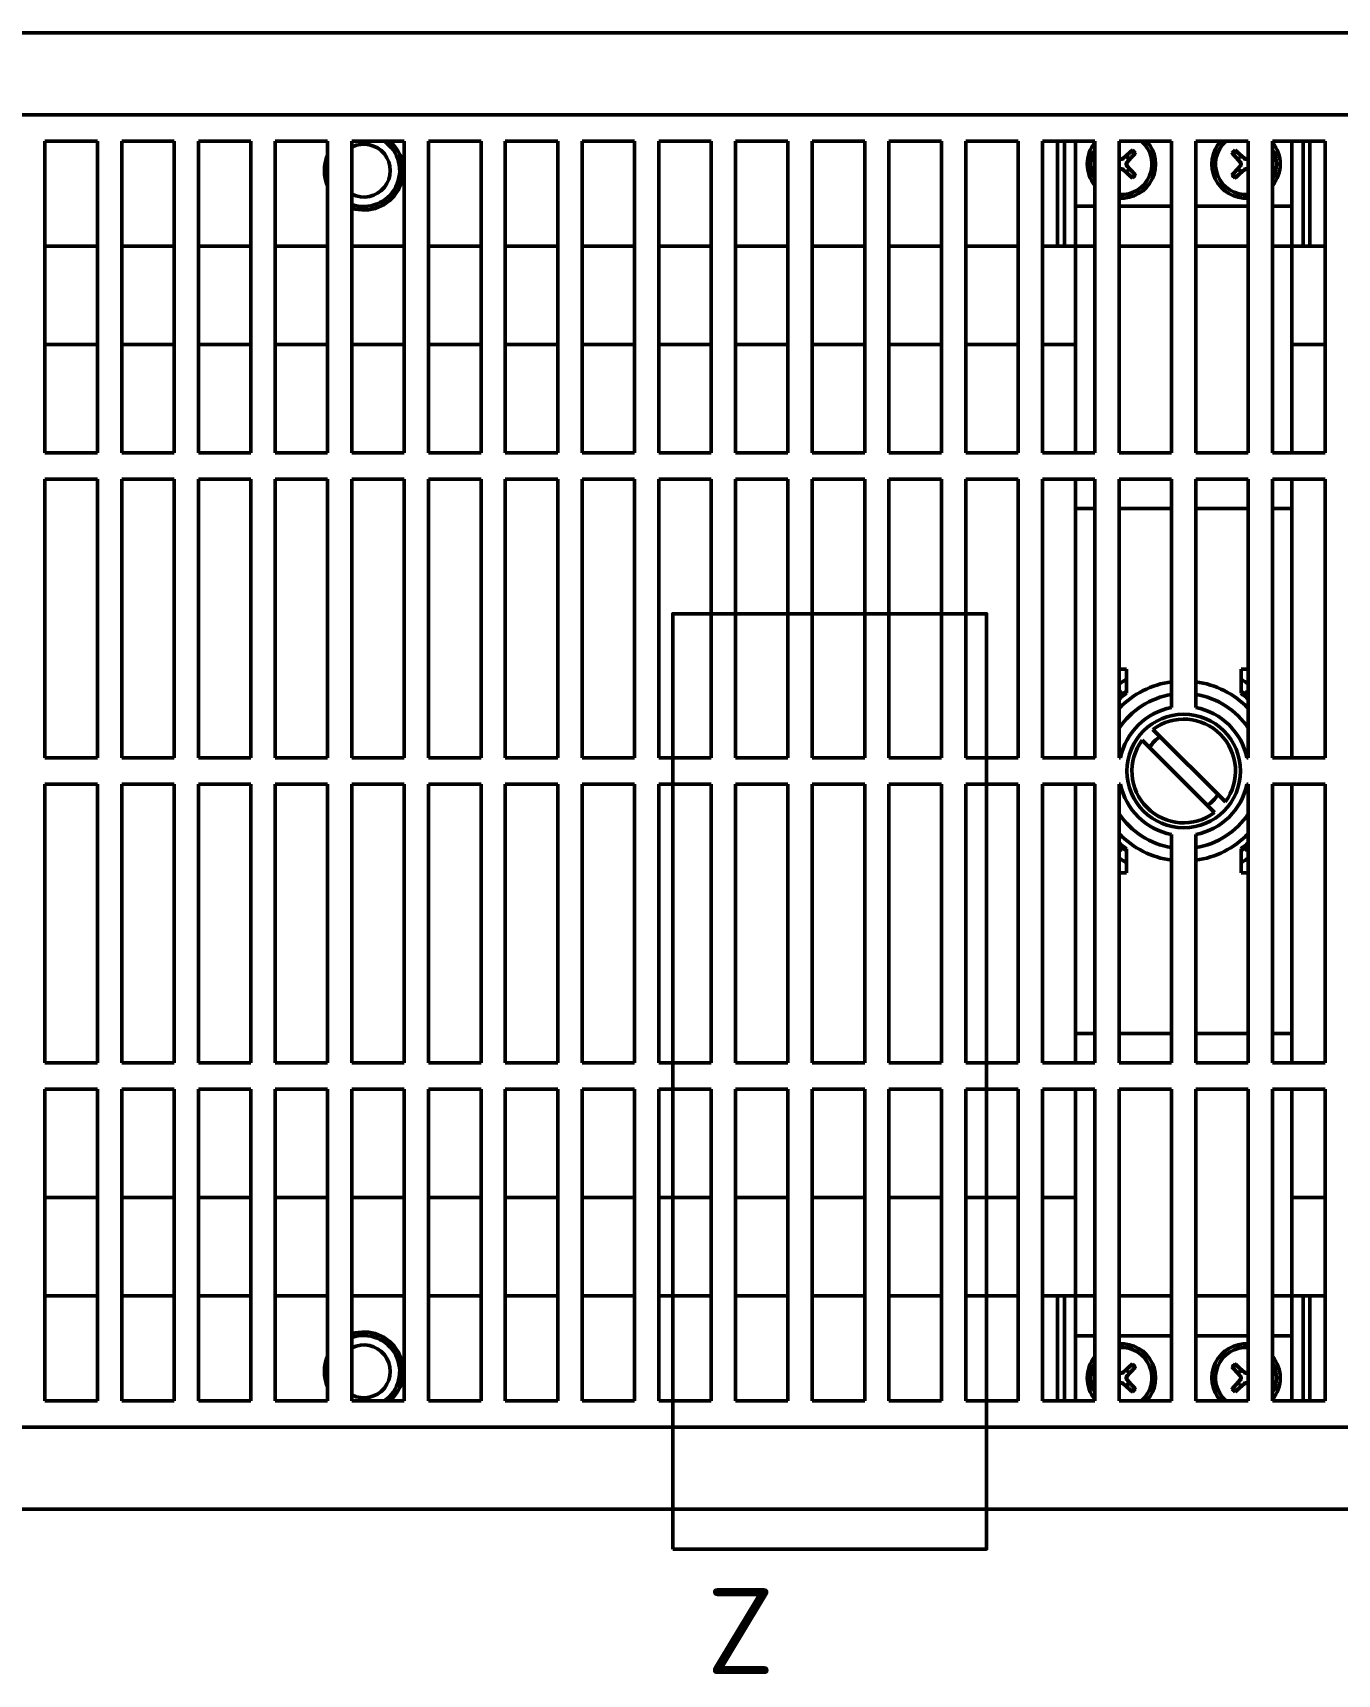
# Model space of a CAD drawing. Header units: millimetres. Extents: x 0 to 1485, y 0 to 1050.
# Drawn here: x 487.2 to 686, y 258.8 to 509 of the extents above; entities that cross this region are included whole.
import ezdxf

# ---------------------------------------------------------------- set-up
doc = ezdxf.new("R2010")
doc.units = ezdxf.units.MM
doc.header["$LTSCALE"] = 2.5
for name, color, linetype, lineweight in [('Detailumgrenzung (ISO)', 7, 'Continuous', 50), ('Sichtbar (ISO)', 7, 'Continuous', 50), ('Sichtbar schmal (ISO)', 7, 'Continuous', 50)]:
    doc.layers.add(name, color=color, linetype=linetype, lineweight=lineweight)
doc.styles.add('Bezeichnungstext (DIN)', font='isocpeur.ttf')

# ---------------------------------------------------------------- blocks, each defined once
blk = doc.blocks.new('2DDetail0')
at = {"layer": 'Detailumgrenzung (ISO)', "flags": 128}
blk.add_lwpolyline([(233.89, 111.16), (253.03, 111.16), (253.03, 168.18), (233.89, 168.18), (233.89, 111.16)], dxfattribs=at)
at = {"layer": 'Detailumgrenzung (ISO)', "insert": (235.96, 103.54), "char_height": 5.25, "attachment_point": 7, "style": 'Bezeichnungstext (DIN)'}
blk.add_mtext('Z', dxfattribs=at)

msp = doc.modelspace()

# ---------------------------------------------------------------- linework, layer by layer
at = {"layer": 'Sichtbar (ISO)'}
for p, q in [((412.632, 508.99), (1412.632, 508.99)), ((412.632, 496.49), (1412.632, 496.49)), ((910.132, 496.49), (415.132, 496.49)), ((489.016, 492.49), (497.016, 492.49)), ((489.016, 444.99), (489.016, 492.49)), ((497.016, 492.49), (497.016, 444.99)), ((500.714, 492.49), (508.714, 492.49)), ((500.714, 444.99), (500.714, 492.49)), ((508.714, 492.49), (508.714, 444.99)), ((512.411, 492.49), (520.411, 492.49)), ((512.411, 444.99), (512.411, 492.49)), ((520.411, 492.49), (520.411, 444.99)), ((524.109, 492.49), (532.109, 492.49)), ((524.109, 444.99), (524.109, 492.49)), ((532.109, 492.49), (532.109, 444.99)), ((535.807, 492.49), (543.807, 492.49)), ((535.807, 444.99), (535.807, 492.49)), ((543.807, 492.49), (543.807, 444.99)), ((547.504, 492.49), (555.504, 492.49)), ((547.504, 444.99), (547.504, 492.49)), ((555.504, 492.49), (555.504, 444.99)), ((559.202, 492.49), (567.202, 492.49)), ((559.202, 444.99), (559.202, 492.49)), ((567.202, 492.49), (567.202, 444.99)), ((570.9, 492.49), (578.9, 492.49)), ((570.9, 444.99), (570.9, 492.49)), ((578.9, 492.49), (578.9, 444.99)), ((582.597, 492.49), (590.597, 492.49)), ((582.597, 444.99), (582.597, 492.49)), ((590.597, 492.49), (590.597, 444.99)), ((594.295, 492.49), (602.295, 492.49)), ((594.295, 444.99), (594.295, 492.49)), ((602.295, 492.49), (602.295, 444.99)), ((605.993, 492.49), (613.993, 492.49)), ((605.993, 444.99), (605.993, 492.49)), ((613.993, 492.49), (613.993, 444.99)), ((617.69, 492.49), (625.69, 492.49)), ((617.69, 444.99), (617.69, 492.49)), ((625.69, 492.49), (625.69, 444.99)), ((629.388, 492.49), (637.388, 492.49)), ((629.388, 444.99), (629.388, 492.49)), ((637.388, 492.49), (637.388, 444.99)), ((641.086, 492.49), (649.086, 492.49)), ((641.086, 444.99), (641.086, 492.49)), ((643.382, 476.49), (643.382, 492.49)), ((644.43, 492.49), (644.43, 476.49)), ((646.132, 482.57), (646.132, 492.49)), ((649.086, 492.49), (649.086, 444.99)), ((652.783, 492.49), (660.783, 492.49)), ((652.783, 444.99), (652.783, 492.49)), ((654.785, 491.102), (653.383, 489.865)), ((655.244, 490.643), (654.007, 489.241)), ((660.783, 444.99), (660.783, 492.49)), ((664.481, 492.49), (672.481, 492.49)), ((664.481, 492.49), (664.481, 444.99)), ((670.02, 490.643), (671.257, 489.241)), ((670.48, 491.102), (671.882, 489.865)), ((672.481, 444.99), (672.481, 492.49)), ((676.179, 492.49), (684.179, 492.49)), ((676.179, 492.49), (676.179, 444.99)), ((679.132, 492.49), (679.132, 482.57)), ((680.834, 476.49), (680.834, 492.49)), ((681.882, 492.49), (681.882, 476.49)), ((684.179, 444.99), (684.179, 492.49)), ((652.783, 489.951), (652.882, 489.865)), ((652.783, 488.029), (652.882, 488.115)), ((654.785, 486.878), (653.383, 488.115)), ((655.244, 487.337), (654.007, 488.739)), ((670.02, 487.337), (671.257, 488.739)), ((670.48, 486.878), (671.882, 488.115)), ((672.481, 489.951), (672.383, 489.865)), ((672.481, 488.029), (672.383, 488.115)), ((646.132, 476.49), (646.132, 482.57)), ((646.132, 482.57), (649.086, 482.57)), ((652.783, 482.57), (660.783, 482.57)), ((664.481, 482.57), (672.481, 482.57)), ((676.179, 482.57), (679.132, 482.57)), ((679.132, 482.57), (679.132, 476.49)), ((497.016, 476.49), (489.016, 476.49)), ((508.714, 476.49), (500.714, 476.49)), ((520.411, 476.49), (512.411, 476.49)), ((532.109, 476.49), (524.109, 476.49)), ((543.807, 476.49), (535.807, 476.49)), ((555.504, 476.49), (547.504, 476.49)), ((567.202, 476.49), (559.202, 476.49)), ((578.9, 476.49), (570.9, 476.49)), ((590.597, 476.49), (582.597, 476.49)), ((602.295, 476.49), (594.295, 476.49)), ((613.993, 476.49), (605.993, 476.49)), ((625.69, 476.49), (617.69, 476.49)), ((637.388, 476.49), (629.388, 476.49)), ((643.382, 476.49), (641.086, 476.49)), ((644.43, 476.49), (643.382, 476.49)), ((646.132, 476.49), (644.43, 476.49)), ((646.132, 444.99), (646.132, 476.49)), ((646.132, 476.49), (649.086, 476.49)), ((652.783, 476.49), (660.783, 476.49)), ((664.481, 476.49), (672.481, 476.49)), ((676.179, 476.49), (679.132, 476.49)), ((679.132, 476.49), (679.132, 444.99)), ((680.834, 476.49), (679.132, 476.49)), ((681.882, 476.49), (680.834, 476.49)), ((684.179, 476.49), (681.882, 476.49)), ((497.016, 444.99), (489.016, 444.99)), ((508.714, 444.99), (500.714, 444.99)), ((520.411, 444.99), (512.411, 444.99)), ((532.109, 444.99), (524.109, 444.99)), ((543.807, 444.99), (535.807, 444.99)), ((555.504, 444.99), (547.504, 444.99)), ((567.202, 444.99), (559.202, 444.99)), ((578.9, 444.99), (570.9, 444.99)), ((590.597, 444.99), (582.597, 444.99)), ((602.295, 444.99), (594.295, 444.99)), ((613.993, 444.99), (605.993, 444.99)), ((625.69, 444.99), (617.69, 444.99)), ((637.388, 444.99), (629.388, 444.99)), ((649.086, 444.99), (641.086, 444.99)), ((660.783, 444.99), (652.783, 444.99)), ((672.481, 444.99), (664.481, 444.99)), ((684.179, 444.99), (676.179, 444.99)), ((489.016, 440.99), (497.016, 440.99)), ((489.016, 398.49), (489.016, 440.99)), ((497.016, 440.99), (497.016, 398.49)), ((500.714, 440.99), (508.714, 440.99)), ((500.714, 398.49), (500.714, 440.99)), ((508.714, 440.99), (508.714, 398.49)), ((512.411, 440.99), (520.411, 440.99)), ((512.411, 398.49), (512.411, 440.99)), ((520.411, 440.99), (520.411, 398.49)), ((524.109, 440.99), (532.109, 440.99)), ((524.109, 398.49), (524.109, 440.99)), ((532.109, 440.99), (532.109, 398.49)), ((535.807, 440.99), (543.807, 440.99)), ((535.807, 398.49), (535.807, 440.99)), ((543.807, 440.99), (543.807, 398.49)), ((547.504, 440.99), (555.504, 440.99)), ((547.504, 398.49), (547.504, 440.99)), ((555.504, 440.99), (555.504, 398.49)), ((559.202, 440.99), (567.202, 440.99)), ((559.202, 398.49), (559.202, 440.99)), ((567.202, 440.99), (567.202, 398.49)), ((570.9, 440.99), (578.9, 440.99)), ((570.9, 398.49), (570.9, 440.99)), ((578.9, 440.99), (578.9, 398.49)), ((582.597, 440.99), (590.597, 440.99)), ((582.597, 398.49), (582.597, 440.99)), ((590.597, 440.99), (590.597, 398.49)), ((594.295, 440.99), (602.295, 440.99)), ((594.295, 398.49), (594.295, 440.99)), ((602.295, 440.99), (602.295, 398.49)), ((605.993, 440.99), (613.993, 440.99)), ((605.993, 398.49), (605.993, 440.99)), ((613.993, 440.99), (613.993, 398.49)), ((617.69, 440.99), (625.69, 440.99)), ((617.69, 398.49), (617.69, 440.99)), ((625.69, 440.99), (625.69, 398.49)), ((629.388, 440.99), (637.388, 440.99)), ((629.388, 398.49), (629.388, 440.99)), ((637.388, 440.99), (637.388, 398.49)), ((641.086, 440.99), (649.086, 440.99)), ((641.086, 398.49), (641.086, 440.99)), ((646.132, 436.49), (646.132, 440.99)), ((649.086, 440.99), (649.086, 398.49)), ((652.783, 440.99), (660.783, 440.99)), ((652.783, 398.49), (652.783, 440.99)), ((660.783, 406.164), (660.783, 440.99)), ((664.481, 440.99), (672.481, 440.99)), ((664.481, 440.99), (664.481, 406.164)), ((672.481, 398.49), (672.481, 440.99)), ((676.179, 440.99), (684.179, 440.99)), ((676.179, 440.99), (676.179, 398.49)), ((679.132, 440.99), (679.132, 436.49)), ((684.179, 398.49), (684.179, 440.99)), ((646.132, 436.49), (646.132, 398.49)), ((679.132, 436.49), (679.132, 398.49)), ((652.783, 411.99), (653.882, 411.99)), ((653.882, 411.99), (653.882, 408.333)), ((671.382, 411.99), (672.481, 411.99)), ((671.382, 408.333), (671.382, 411.99)), ((652.943, 408.665), (653.302, 408.057)), ((652.943, 408.665), (653.403, 408.072)), ((653.435, 408.34), (653.604, 408.123)), ((671.66, 408.123), (671.829, 408.34)), ((672.322, 408.665), (671.862, 408.072)), ((672.322, 408.665), (671.962, 408.057)), ((657.923, 402.833), (668.975, 391.781)), ((667.342, 390.147), (656.289, 401.199)), ((489.016, 398.49), (497.016, 398.49)), ((500.714, 398.49), (508.714, 398.49)), ((512.411, 398.49), (520.411, 398.49)), ((524.109, 398.49), (532.109, 398.49)), ((535.807, 398.49), (543.807, 398.49)), ((547.504, 398.49), (555.504, 398.49)), ((559.202, 398.49), (567.202, 398.49)), ((570.9, 398.49), (578.9, 398.49)), ((582.597, 398.49), (590.597, 398.49)), ((594.295, 398.49), (602.295, 398.49)), ((605.993, 398.49), (613.993, 398.49)), ((617.69, 398.49), (625.69, 398.49)), ((629.388, 398.49), (637.388, 398.49)), ((641.086, 398.49), (649.086, 398.49)), ((652.783, 398.49), (652.989, 398.49)), ((672.276, 398.49), (672.481, 398.49)), ((676.179, 398.49), (684.179, 398.49)), ((489.016, 394.49), (497.016, 394.49)), ((489.016, 351.99), (489.016, 394.49)), ((497.016, 394.49), (497.016, 351.99)), ((500.714, 394.49), (508.714, 394.49)), ((500.714, 351.99), (500.714, 394.49)), ((508.714, 394.49), (508.714, 351.99)), ((512.411, 394.49), (520.411, 394.49)), ((512.411, 351.99), (512.411, 394.49)), ((520.411, 394.49), (520.411, 351.99)), ((524.109, 394.49), (532.109, 394.49)), ((524.109, 351.99), (524.109, 394.49)), ((532.109, 394.49), (532.109, 351.99)), ((535.807, 394.49), (543.807, 394.49)), ((535.807, 351.99), (535.807, 394.49)), ((543.807, 394.49), (543.807, 351.99)), ((547.504, 394.49), (555.504, 394.49)), ((547.504, 351.99), (547.504, 394.49)), ((555.504, 394.49), (555.504, 351.99)), ((559.202, 394.49), (567.202, 394.49)), ((559.202, 351.99), (559.202, 394.49)), ((567.202, 394.49), (567.202, 351.99)), ((570.9, 394.49), (578.9, 394.49)), ((570.9, 351.99), (570.9, 394.49)), ((578.9, 394.49), (578.9, 351.99)), ((582.597, 394.49), (590.597, 394.49)), ((582.597, 351.99), (582.597, 394.49)), ((590.597, 394.49), (590.597, 351.99)), ((594.295, 394.49), (602.295, 394.49)), ((594.295, 351.99), (594.295, 394.49)), ((602.295, 394.49), (602.295, 351.99)), ((605.993, 394.49), (613.993, 394.49)), ((605.993, 351.99), (605.993, 394.49)), ((613.993, 394.49), (613.993, 351.99)), ((617.69, 394.49), (625.69, 394.49)), ((617.69, 351.99), (617.69, 394.49)), ((625.69, 394.49), (625.69, 351.99)), ((629.388, 394.49), (637.388, 394.49)), ((629.388, 351.99), (629.388, 394.49)), ((637.388, 394.49), (637.388, 351.99)), ((641.086, 394.49), (649.086, 394.49)), ((641.086, 351.99), (641.086, 394.49)), ((646.132, 394.49), (646.132, 356.49)), ((649.086, 394.49), (649.086, 351.99)), ((652.783, 394.49), (652.989, 394.49)), ((652.783, 351.99), (652.783, 394.49)), ((672.276, 394.49), (672.481, 394.49)), ((672.481, 351.99), (672.481, 394.49)), ((676.179, 394.49), (684.179, 394.49)), ((676.179, 394.49), (676.179, 351.99)), ((679.132, 394.49), (679.132, 356.49)), ((684.179, 351.99), (684.179, 394.49)), ((660.783, 351.99), (660.783, 386.816)), ((664.481, 386.816), (664.481, 351.99)), ((652.943, 384.315), (653.302, 384.923)), ((652.943, 384.315), (653.403, 384.908)), ((653.604, 384.857), (653.435, 384.64)), ((653.882, 380.99), (653.882, 384.647)), ((671.382, 384.647), (671.382, 380.99)), ((671.829, 384.64), (671.66, 384.857)), ((672.322, 384.315), (671.862, 384.908)), ((672.322, 384.315), (671.962, 384.923)), ((652.783, 380.99), (653.882, 380.99)), ((671.382, 380.99), (672.481, 380.99)), ((646.132, 356.49), (646.132, 351.99)), ((679.132, 351.99), (679.132, 356.49)), ((497.016, 351.99), (489.016, 351.99)), ((508.714, 351.99), (500.714, 351.99)), ((520.411, 351.99), (512.411, 351.99)), ((532.109, 351.99), (524.109, 351.99)), ((543.807, 351.99), (535.807, 351.99)), ((555.504, 351.99), (547.504, 351.99)), ((567.202, 351.99), (559.202, 351.99)), ((578.9, 351.99), (570.9, 351.99)), ((590.597, 351.99), (582.597, 351.99)), ((602.295, 351.99), (594.295, 351.99)), ((613.993, 351.99), (605.993, 351.99)), ((625.69, 351.99), (617.69, 351.99)), ((637.388, 351.99), (629.388, 351.99)), ((649.086, 351.99), (641.086, 351.99)), ((660.783, 351.99), (652.783, 351.99)), ((672.481, 351.99), (664.481, 351.99)), ((684.179, 351.99), (676.179, 351.99)), ((489.016, 347.99), (497.016, 347.99)), ((489.016, 300.49), (489.016, 347.99)), ((497.016, 347.99), (497.016, 300.49)), ((500.714, 347.99), (508.714, 347.99)), ((500.714, 300.49), (500.714, 347.99)), ((508.714, 347.99), (508.714, 300.49)), ((512.411, 347.99), (520.411, 347.99)), ((512.411, 300.49), (512.411, 347.99)), ((520.411, 347.99), (520.411, 300.49)), ((524.109, 347.99), (532.109, 347.99)), ((524.109, 300.49), (524.109, 347.99)), ((532.109, 347.99), (532.109, 300.49)), ((535.807, 347.99), (543.807, 347.99)), ((535.807, 300.49), (535.807, 347.99)), ((543.807, 347.99), (543.807, 300.49)), ((547.504, 347.99), (555.504, 347.99)), ((547.504, 300.49), (547.504, 347.99)), ((555.504, 347.99), (555.504, 300.49)), ((559.202, 347.99), (567.202, 347.99)), ((559.202, 300.49), (559.202, 347.99)), ((567.202, 347.99), (567.202, 300.49)), ((570.9, 347.99), (578.9, 347.99)), ((570.9, 300.49), (570.9, 347.99)), ((578.9, 347.99), (578.9, 300.49)), ((582.597, 347.99), (590.597, 347.99)), ((582.597, 300.49), (582.597, 347.99)), ((590.597, 347.99), (590.597, 300.49)), ((594.295, 347.99), (602.295, 347.99)), ((594.295, 300.49), (594.295, 347.99)), ((602.295, 347.99), (602.295, 300.49)), ((605.993, 347.99), (613.993, 347.99)), ((605.993, 300.49), (605.993, 347.99)), ((613.993, 347.99), (613.993, 300.49)), ((617.69, 347.99), (625.69, 347.99)), ((617.69, 300.49), (617.69, 347.99)), ((625.69, 347.99), (625.69, 300.49)), ((629.388, 347.99), (637.388, 347.99)), ((629.388, 300.49), (629.388, 347.99)), ((637.388, 347.99), (637.388, 300.49)), ((641.086, 347.99), (649.086, 347.99)), ((641.086, 300.49), (641.086, 347.99)), ((646.132, 347.99), (646.132, 316.49)), ((649.086, 347.99), (649.086, 300.49)), ((652.783, 347.99), (660.783, 347.99)), ((652.783, 300.49), (652.783, 347.99)), ((660.783, 300.49), (660.783, 347.99)), ((664.481, 347.99), (672.481, 347.99)), ((664.481, 347.99), (664.481, 300.49)), ((672.481, 300.49), (672.481, 347.99)), ((676.179, 347.99), (684.179, 347.99)), ((676.179, 347.99), (676.179, 300.49)), ((679.132, 316.49), (679.132, 347.99)), ((684.179, 300.49), (684.179, 347.99)), ((497.016, 316.49), (489.016, 316.49)), ((508.714, 316.49), (500.714, 316.49)), ((520.411, 316.49), (512.411, 316.49)), ((532.109, 316.49), (524.109, 316.49)), ((543.807, 316.49), (535.807, 316.49)), ((555.504, 316.49), (547.504, 316.49)), ((567.202, 316.49), (559.202, 316.49)), ((578.9, 316.49), (570.9, 316.49)), ((590.597, 316.49), (582.597, 316.49)), ((602.295, 316.49), (594.295, 316.49)), ((613.993, 316.49), (605.993, 316.49)), ((625.69, 316.49), (617.69, 316.49)), ((637.388, 316.49), (629.388, 316.49)), ((643.382, 316.49), (641.086, 316.49)), ((643.382, 316.49), (644.43, 316.49)), ((643.382, 300.49), (643.382, 316.49)), ((644.43, 316.49), (646.132, 316.49)), ((644.43, 300.49), (644.43, 316.49)), ((646.132, 316.49), (649.086, 316.49)), ((646.132, 316.49), (646.132, 310.41)), ((652.783, 316.49), (660.783, 316.49)), ((664.481, 316.49), (672.481, 316.49)), ((676.179, 316.49), (679.132, 316.49)), ((679.132, 310.41), (679.132, 316.49)), ((679.132, 316.49), (680.834, 316.49)), ((680.834, 316.49), (681.882, 316.49)), ((680.834, 316.49), (680.834, 300.49)), ((684.179, 316.49), (681.882, 316.49)), ((681.882, 316.49), (681.882, 300.49)), ((646.132, 310.41), (649.086, 310.41)), ((646.132, 310.41), (646.132, 300.49)), ((652.783, 310.41), (660.783, 310.41)), ((664.481, 310.41), (672.481, 310.41)), ((676.179, 310.41), (679.132, 310.41)), ((679.132, 300.49), (679.132, 310.41)), ((654.785, 306.102), (653.383, 304.865)), ((655.244, 305.643), (654.007, 304.241)), ((670.02, 305.643), (671.257, 304.241)), ((670.48, 306.102), (671.882, 304.865)), ((652.783, 304.951), (652.882, 304.865)), ((652.783, 303.029), (652.882, 303.115)), ((654.785, 301.878), (653.383, 303.115)), ((655.244, 302.337), (654.007, 303.739)), ((670.02, 302.337), (671.257, 303.739)), ((670.48, 301.878), (671.882, 303.115)), ((672.481, 304.951), (672.383, 304.865)), ((672.481, 303.029), (672.383, 303.115)), ((497.016, 300.49), (489.016, 300.49)), ((508.714, 300.49), (500.714, 300.49)), ((520.411, 300.49), (512.411, 300.49)), ((532.109, 300.49), (524.109, 300.49)), ((543.807, 300.49), (535.807, 300.49)), ((555.504, 300.49), (547.504, 300.49)), ((567.202, 300.49), (559.202, 300.49)), ((578.9, 300.49), (570.9, 300.49)), ((590.597, 300.49), (582.597, 300.49)), ((602.295, 300.49), (594.295, 300.49)), ((613.993, 300.49), (605.993, 300.49)), ((625.69, 300.49), (617.69, 300.49)), ((637.388, 300.49), (629.388, 300.49)), ((649.086, 300.49), (641.086, 300.49)), ((660.783, 300.49), (652.783, 300.49)), ((672.481, 300.49), (664.481, 300.49)), ((684.179, 300.49), (676.179, 300.49)), ((1412.632, 296.49), (412.632, 296.49)), ((415.132, 296.49), (910.132, 296.49)), ((1412.632, 283.99), (412.632, 283.99))]:
    msp.add_line(p, q, dxfattribs=at)
msp.add_circle((662.632, 396.49), 8.65, dxfattribs=at)
for centre, radius, start, end in [((537.632, 487.99), 6, 157.00554, 202.99446), ((537.632, 487.99), 6, 252.28614, 48.59038), ((537.632, 487.99), 5.466, 250.48747, 55.4197), ((537.632, 487.99), 4.034, 243.09557, 116.90443), ((653.132, 488.99), 5.2, 141.09381, 218.90619), ((653.132, 488.99), 4.65, 150.48393, 209.51607), ((653.132, 488.99), 5.2, 266.15348, 42.30499), ((653.132, 488.99), 4.65, 265.6977, 48.82378), ((672.132, 488.99), 5.2, 137.69501, 273.84652), ((672.132, 488.99), 4.65, 131.17622, 274.3023), ((672.132, 488.99), 5.2, 321.09381, 38.90619), ((672.132, 488.99), 4.65, 330.48393, 29.51607), ((653.132, 490.149), 0.379, 228.57217, 311.42783), ((653.132, 487.831), 0.379, 48.57217, 131.42783), ((653.132, 488.99), 1.367, 29.49002, 60.50998), ((653.132, 488.99), 1.367, 299.49002, 330.50998), ((654.291, 488.99), 0.379, 138.57217, 221.42783), ((672.132, 488.99), 1.367, 119.49002, 150.50998), ((672.132, 488.99), 1.367, 209.49002, 240.50998), ((670.973, 488.99), 0.379, 318.57217, 41.42783), ((672.132, 490.149), 0.379, 228.57217, 311.42783), ((672.132, 487.831), 0.379, 48.57217, 131.42783), ((662.632, 396.49), 16.5, 122.02593, 126.64814), ((662.632, 396.49), 16.5, 53.35186, 57.97407), ((662.632, 396.49), 13.725, 97.74161, 135.85535), ((662.632, 396.49), 15.56, 128.5146, 129.26852), ((662.632, 396.49), 14.725, 126.45758, 131.97848), ((662.632, 396.49), 11.805, 99.01046, 146.54237), ((662.632, 396.49), 15, 125.68533, 128.54071), ((662.632, 396.49), 13.725, 44.14465, 82.25839), ((662.632, 396.49), 11.805, 33.45763, 80.98954), ((662.632, 396.49), 15, 51.45929, 54.31467), ((662.632, 396.49), 14.725, 48.02152, 53.54242), ((662.632, 396.49), 15.56, 50.73148, 51.4854), ((662.632, 396.49), 9.849, 100.81984, 168.28348), ((662.632, 396.49), 9.849, 11.71652, 79.18016), ((662.632, 396.49), 7.9, 323.40692, 126.59308), ((662.632, 396.49), 7.9, 143.40692, 306.59308), ((662.632, 396.49), 6.35, 124.52015, 145.47985), ((662.632, 396.49), 13.725, 170.74965, 171.62105), ((658.682, 396.49), 6.095, 156.77356, 160.84421), ((666.582, 396.49), 6.095, 19.15579, 23.22644), ((662.632, 396.49), 13.725, 8.37895, 9.25035), ((662.632, 396.49), 13.725, 188.37895, 189.25035), ((658.682, 396.49), 6.095, 199.15579, 203.22644), ((662.632, 396.49), 9.849, 191.71652, 259.18016), ((662.632, 396.49), 9.849, 280.81984, 348.28348), ((662.632, 396.49), 6.35, 304.52015, 325.47985), ((666.582, 396.49), 6.095, 336.77356, 340.84421), ((662.632, 396.49), 13.725, 350.74965, 351.62105), ((662.632, 396.49), 11.805, 213.45763, 260.98954), ((662.632, 396.49), 11.805, 279.01046, 326.54237), ((662.632, 396.49), 13.725, 224.14465, 262.25839), ((662.632, 396.49), 14.725, 228.02152, 233.54242), ((662.632, 396.49), 13.725, 277.74161, 315.85535), ((662.632, 396.49), 14.725, 306.45758, 311.97848), ((662.632, 396.49), 15.56, 230.73148, 231.4854), ((662.632, 396.49), 16.5, 233.35186, 237.97407), ((662.632, 396.49), 15, 231.45929, 234.31467), ((662.632, 396.49), 15, 305.68533, 308.54071), ((662.632, 396.49), 16.5, 302.02593, 306.64814), ((662.632, 396.49), 15.56, 308.5146, 309.26852), ((537.632, 304.99), 6, 311.40962, 107.71386), ((537.632, 304.99), 5.466, 304.5803, 109.51253), ((537.632, 304.99), 4.034, 243.09557, 116.90443), ((653.132, 303.99), 5.2, 317.69501, 93.84652), ((653.132, 303.99), 4.65, 311.17622, 94.3023), ((672.132, 303.99), 5.2, 86.15348, 222.30499), ((672.132, 303.99), 4.65, 85.6977, 228.82378), ((537.632, 304.99), 6, 157.00554, 202.99446), ((653.132, 303.99), 5.2, 141.09381, 218.90619), ((653.132, 303.99), 4.65, 150.48393, 209.51607), ((653.132, 303.99), 1.367, 29.49002, 60.50998), ((672.132, 303.99), 1.367, 119.49002, 150.50998), ((672.132, 303.99), 5.2, 321.09381, 38.90619), ((672.132, 303.99), 4.65, 330.48393, 29.51607), ((653.132, 305.149), 0.379, 228.57217, 311.42783), ((653.132, 302.831), 0.379, 48.57217, 131.42783), ((653.132, 303.99), 1.367, 299.49002, 330.50998), ((654.291, 303.99), 0.379, 138.57217, 221.42783), ((672.132, 303.99), 1.367, 209.49002, 240.50998), ((670.973, 303.99), 0.379, 318.57217, 41.42783), ((672.132, 305.149), 0.379, 228.57217, 311.42783), ((672.132, 302.831), 0.379, 48.57217, 131.42783)]:
    msp.add_arc(centre, radius, start, end, dxfattribs=at)
for points, weights in [([(654.696, 491.022), (654.114, 490.471), (653.805, 490.18)], [1.00231737657, 1.05450059574, 1]), ([(654.322, 489.663), (654.614, 489.972), (655.164, 490.553)], [1, 1.05450059574, 1.00231737657]), ([(670.101, 490.553), (670.651, 489.972), (670.942, 489.663)], [1.00231737657, 1.05450059574, 1]), ([(671.459, 490.18), (671.15, 490.471), (670.569, 491.022)], [1, 1.05450059574, 1.00231737657]), ([(652.85, 489.829), (652.818, 489.858), (652.783, 489.889)], [1.36614864761, 1.32849658173, 1.28882839693]), ([(652.783, 488.091), (652.818, 488.122), (652.85, 488.151)], [1.28882839694, 1.32849658174, 1.36614864763]), ([(653.805, 490.18), (653.568, 489.967), (653.414, 489.829)], [1, 1.20218955457, 1.36614864763]), ([(653.414, 488.151), (653.568, 488.013), (653.805, 487.8)], [1.36614864761, 1.20218955456, 1]), ([(653.805, 487.8), (654.114, 487.509), (654.696, 486.958)], [1, 1.05450059574, 1.00231737657]), ([(653.971, 489.272), (654.109, 489.426), (654.322, 489.663)], [1.36614864761, 1.20218955456, 1]), ([(654.322, 488.317), (654.109, 488.554), (653.971, 488.708)], [1, 1.20218955457, 1.36614864763]), ([(655.164, 487.427), (654.614, 488.008), (654.322, 488.317)], [1.00231737657, 1.05450059574, 1]), ([(670.942, 488.317), (670.651, 488.008), (670.101, 487.427)], [1, 1.05450059574, 1.00231737657]), ([(670.569, 486.958), (671.15, 487.509), (671.459, 487.8)], [1.00231737657, 1.05450059574, 1]), ([(670.942, 489.663), (671.155, 489.426), (671.293, 489.272)], [1, 1.20218955457, 1.36614864763]), ([(671.293, 488.708), (671.155, 488.554), (670.942, 488.317)], [1.36614864761, 1.20218955456, 1]), ([(671.85, 489.829), (671.697, 489.967), (671.459, 490.18)], [1.36614864761, 1.20218955456, 1]), ([(671.459, 487.8), (671.697, 488.013), (671.85, 488.151)], [1, 1.20218955457, 1.36614864763]), ([(672.481, 489.889), (672.446, 489.858), (672.414, 489.829)], [1.28882839693, 1.32849658174, 1.36614864763]), ([(672.414, 488.151), (672.446, 488.122), (672.481, 488.091)], [1.36614864761, 1.32849658173, 1.28882839693]), ([(653.805, 305.18), (653.568, 304.967), (653.414, 304.829)], [1, 1.20218955457, 1.36614864763]), ([(654.696, 306.022), (654.114, 305.471), (653.805, 305.18)], [1.00231737657, 1.05450059574, 1]), ([(654.322, 304.663), (654.614, 304.972), (655.164, 305.553)], [1, 1.05450059574, 1.00231737657]), ([(670.101, 305.553), (670.651, 304.972), (670.942, 304.663)], [1.00231737657, 1.05450059574, 1]), ([(671.459, 305.18), (671.15, 305.471), (670.569, 306.022)], [1, 1.05450059574, 1.00231737657]), ([(671.85, 304.829), (671.697, 304.967), (671.459, 305.18)], [1.36614864761, 1.20218955456, 1]), ([(652.85, 304.829), (652.818, 304.858), (652.783, 304.889)], [1.36614864761, 1.32849658173, 1.28882839693]), ([(652.783, 303.091), (652.818, 303.122), (652.85, 303.151)], [1.28882839693, 1.32849658174, 1.36614864763]), ([(653.414, 303.151), (653.568, 303.013), (653.805, 302.8)], [1.36614864761, 1.20218955456, 1]), ([(653.805, 302.8), (654.114, 302.509), (654.696, 301.958)], [1, 1.05450059574, 1.00231737657]), ([(653.971, 304.272), (654.109, 304.426), (654.322, 304.663)], [1.36614864761, 1.20218955456, 1]), ([(654.322, 303.317), (654.109, 303.554), (653.971, 303.708)], [1, 1.20218955457, 1.36614864763]), ([(655.164, 302.427), (654.614, 303.008), (654.322, 303.317)], [1.00231737657, 1.05450059574, 1]), ([(670.942, 303.317), (670.651, 303.008), (670.101, 302.427)], [1, 1.05450059574, 1.00231737657]), ([(670.569, 301.958), (671.15, 302.509), (671.459, 302.8)], [1.00231737657, 1.05450059574, 1]), ([(670.942, 304.663), (671.155, 304.426), (671.293, 304.272)], [1, 1.20218955457, 1.36614864763]), ([(671.293, 303.708), (671.155, 303.554), (670.942, 303.317)], [1.36614864761, 1.20218955456, 1]), ([(671.459, 302.8), (671.697, 303.013), (671.85, 303.151)], [1, 1.20218955457, 1.36614864763]), ([(672.481, 304.889), (672.446, 304.858), (672.414, 304.829)], [1.28882839693, 1.32849658174, 1.36614864763]), ([(672.414, 303.151), (672.446, 303.122), (672.481, 303.091)], [1.36614864761, 1.32849658173, 1.28882839693])]:
    msp.add_rational_spline(points, weights, degree=2, dxfattribs=at)
for points, knots in [([(654.696, 491.022), (654.7, 491.026), (654.707, 491.032), (654.723, 491.046), (654.735, 491.057), (654.758, 491.078), (654.772, 491.091), (654.785, 491.102)], [0.045219718, 0.045219718, 0.045219718, 0.045219718, 0.049187509, 0.049187509, 0.054137832, 0.054137832, 0.059136693, 0.059136693, 0.059136693, 0.059136693]), ([(655.244, 490.643), (655.233, 490.63), (655.22, 490.615), (655.2, 490.593), (655.189, 490.58), (655.174, 490.565), (655.168, 490.558), (655.164, 490.553)], [0.01973005, 0.01973005, 0.01973005, 0.01973005, 0.02472891, 0.02472891, 0.029679234, 0.029679234, 0.033647025, 0.033647025, 0.033647025, 0.033647025]), ([(670.101, 490.553), (670.096, 490.558), (670.09, 490.565), (670.076, 490.58), (670.065, 490.593), (670.044, 490.615), (670.031, 490.63), (670.02, 490.643)], [0.045219718, 0.045219718, 0.045219718, 0.045219718, 0.049187509, 0.049187509, 0.054137832, 0.054137832, 0.059136693, 0.059136693, 0.059136693, 0.059136693]), ([(670.48, 491.102), (670.492, 491.091), (670.507, 491.078), (670.53, 491.057), (670.542, 491.046), (670.557, 491.032), (670.564, 491.026), (670.569, 491.022)], [0.01973005, 0.01973005, 0.01973005, 0.01973005, 0.02472891, 0.02472891, 0.029679234, 0.029679234, 0.033647025, 0.033647025, 0.033647025, 0.033647025]), ([(653.414, 489.829), (653.397, 489.814), (653.379, 489.8), (653.33, 489.768), (653.293, 489.751), (653.214, 489.727), (653.172, 489.721), (653.093, 489.721), (653.05, 489.727), (652.971, 489.751), (652.934, 489.768), (652.885, 489.8), (652.867, 489.814), (652.85, 489.829)], [0.190999797, 0.190999797, 0.190999797, 0.190999797, 0.198111144, 0.198111144, 0.209978754, 0.209978754, 0.221846364, 0.221846364, 0.233713974, 0.233713974, 0.245581584, 0.245581584, 0.252692932, 0.252692932, 0.252692932, 0.252692932]), ([(652.85, 488.151), (652.867, 488.166), (652.885, 488.18), (652.934, 488.212), (652.971, 488.229), (653.05, 488.253), (653.093, 488.259), (653.172, 488.259), (653.214, 488.253), (653.293, 488.229), (653.33, 488.212), (653.379, 488.18), (653.397, 488.166), (653.414, 488.151)], [0.190999797, 0.190999797, 0.190999797, 0.190999797, 0.198111144, 0.198111144, 0.209978754, 0.209978754, 0.221846364, 0.221846364, 0.233713974, 0.233713974, 0.245581584, 0.245581584, 0.252692932, 0.252692932, 0.252692932, 0.252692932]), ([(653.971, 488.708), (653.956, 488.725), (653.942, 488.743), (653.911, 488.792), (653.893, 488.829), (653.869, 488.908), (653.863, 488.95), (653.863, 489.03), (653.869, 489.072), (653.893, 489.151), (653.911, 489.188), (653.942, 489.237), (653.956, 489.255), (653.971, 489.272)], [0.190999797, 0.190999797, 0.190999797, 0.190999797, 0.198111144, 0.198111144, 0.209978754, 0.209978754, 0.221846364, 0.221846364, 0.233713974, 0.233713974, 0.245581584, 0.245581584, 0.252692932, 0.252692932, 0.252692932, 0.252692932]), ([(671.293, 489.272), (671.308, 489.255), (671.322, 489.237), (671.354, 489.188), (671.372, 489.151), (671.395, 489.072), (671.401, 489.03), (671.401, 488.95), (671.395, 488.908), (671.372, 488.829), (671.354, 488.792), (671.322, 488.743), (671.308, 488.725), (671.293, 488.708)], [0.190999797, 0.190999797, 0.190999797, 0.190999797, 0.198111144, 0.198111144, 0.209978754, 0.209978754, 0.221846364, 0.221846364, 0.233713974, 0.233713974, 0.245581584, 0.245581584, 0.252692932, 0.252692932, 0.252692932, 0.252692932]), ([(672.414, 489.829), (672.397, 489.814), (672.379, 489.8), (672.33, 489.768), (672.293, 489.751), (672.214, 489.727), (672.172, 489.721), (672.093, 489.721), (672.05, 489.727), (671.971, 489.751), (671.934, 489.768), (671.885, 489.8), (671.867, 489.814), (671.85, 489.829)], [0.190999797, 0.190999797, 0.190999797, 0.190999797, 0.198111144, 0.198111144, 0.209978754, 0.209978754, 0.221846364, 0.221846364, 0.233713974, 0.233713974, 0.245581584, 0.245581584, 0.252692932, 0.252692932, 0.252692932, 0.252692932]), ([(671.85, 488.151), (671.867, 488.166), (671.885, 488.18), (671.934, 488.212), (671.971, 488.229), (672.05, 488.253), (672.093, 488.259), (672.172, 488.259), (672.214, 488.253), (672.293, 488.229), (672.33, 488.212), (672.379, 488.18), (672.397, 488.166), (672.414, 488.151)], [0.190999797, 0.190999797, 0.190999797, 0.190999797, 0.198111144, 0.198111144, 0.209978754, 0.209978754, 0.221846364, 0.221846364, 0.233713974, 0.233713974, 0.245581584, 0.245581584, 0.252692932, 0.252692932, 0.252692932, 0.252692932]), ([(654.785, 486.878), (654.772, 486.889), (654.758, 486.902), (654.735, 486.923), (654.723, 486.934), (654.707, 486.948), (654.7, 486.954), (654.696, 486.958)], [0.01973005, 0.01973005, 0.01973005, 0.01973005, 0.02472891, 0.02472891, 0.029679234, 0.029679234, 0.033647025, 0.033647025, 0.033647025, 0.033647025]), ([(655.164, 487.427), (655.168, 487.422), (655.174, 487.415), (655.189, 487.4), (655.2, 487.387), (655.22, 487.365), (655.233, 487.35), (655.244, 487.337)], [0.045219718, 0.045219718, 0.045219718, 0.045219718, 0.049187509, 0.049187509, 0.054137832, 0.054137832, 0.059136693, 0.059136693, 0.059136693, 0.059136693]), ([(670.02, 487.337), (670.031, 487.35), (670.044, 487.365), (670.065, 487.387), (670.076, 487.4), (670.09, 487.415), (670.096, 487.422), (670.101, 487.427)], [0.01973005, 0.01973005, 0.01973005, 0.01973005, 0.02472891, 0.02472891, 0.029679234, 0.029679234, 0.033647025, 0.033647025, 0.033647025, 0.033647025]), ([(670.569, 486.958), (670.564, 486.954), (670.557, 486.948), (670.542, 486.934), (670.53, 486.923), (670.507, 486.902), (670.492, 486.889), (670.48, 486.878)], [0.045219718, 0.045219718, 0.045219718, 0.045219718, 0.049187509, 0.049187509, 0.054137832, 0.054137832, 0.059136693, 0.059136693, 0.059136693, 0.059136693]), ([(653.378, 407.943), (653.362, 407.965), (653.348, 407.986), (653.322, 408.025), (653.311, 408.043), (653.302, 408.057)], [0.164167977, 0.164167977, 0.164167977, 0.164167977, 0.176462614, 0.176462614, 0.191358542, 0.191358542, 0.191358542, 0.191358542]), ([(671.962, 408.057), (671.947, 408.031), (671.922, 407.993), (671.888, 407.944), (671.887, 407.944), (671.887, 407.943)], [0, 0, 0, 0, 0.026982072, 0.026982072, 0.027247533, 0.027247533, 0.027247533, 0.027247533]), ([(653.302, 384.923), (653.317, 384.948), (653.342, 384.987), (653.377, 385.036), (653.377, 385.036), (653.378, 385.037)], [0, 0, 0, 0, 0.026982072, 0.026982072, 0.027247533, 0.027247533, 0.027247533, 0.027247533]), ([(671.887, 385.037), (671.902, 385.014), (671.916, 384.994), (671.943, 384.955), (671.954, 384.937), (671.962, 384.923)], [0.164167977, 0.164167977, 0.164167977, 0.164167977, 0.176462614, 0.176462614, 0.191358542, 0.191358542, 0.191358542, 0.191358542]), ([(654.696, 306.022), (654.7, 306.026), (654.707, 306.032), (654.723, 306.046), (654.735, 306.057), (654.758, 306.078), (654.772, 306.091), (654.785, 306.102)], [0.045219718, 0.045219718, 0.045219718, 0.045219718, 0.049187509, 0.049187509, 0.054137832, 0.054137832, 0.059136693, 0.059136693, 0.059136693, 0.059136693]), ([(655.244, 305.643), (655.233, 305.63), (655.22, 305.615), (655.2, 305.593), (655.189, 305.58), (655.174, 305.565), (655.168, 305.558), (655.164, 305.553)], [0.01973005, 0.01973005, 0.01973005, 0.01973005, 0.02472891, 0.02472891, 0.029679234, 0.029679234, 0.033647025, 0.033647025, 0.033647025, 0.033647025]), ([(670.101, 305.553), (670.096, 305.558), (670.09, 305.565), (670.076, 305.58), (670.065, 305.593), (670.044, 305.615), (670.031, 305.63), (670.02, 305.643)], [0.045219718, 0.045219718, 0.045219718, 0.045219718, 0.049187509, 0.049187509, 0.054137832, 0.054137832, 0.059136693, 0.059136693, 0.059136693, 0.059136693]), ([(670.48, 306.102), (670.492, 306.091), (670.507, 306.078), (670.53, 306.057), (670.542, 306.046), (670.557, 306.032), (670.564, 306.026), (670.569, 306.022)], [0.01973005, 0.01973005, 0.01973005, 0.01973005, 0.02472891, 0.02472891, 0.029679234, 0.029679234, 0.033647025, 0.033647025, 0.033647025, 0.033647025]), ([(653.414, 304.829), (653.397, 304.814), (653.379, 304.8), (653.33, 304.768), (653.293, 304.751), (653.214, 304.727), (653.172, 304.721), (653.093, 304.721), (653.05, 304.727), (652.971, 304.751), (652.934, 304.768), (652.885, 304.8), (652.867, 304.814), (652.85, 304.829)], [0.190999797, 0.190999797, 0.190999797, 0.190999797, 0.198111144, 0.198111144, 0.209978754, 0.209978754, 0.221846364, 0.221846364, 0.233713974, 0.233713974, 0.245581584, 0.245581584, 0.252692932, 0.252692932, 0.252692932, 0.252692932]), ([(652.85, 303.151), (652.867, 303.166), (652.885, 303.18), (652.934, 303.212), (652.971, 303.229), (653.05, 303.253), (653.093, 303.259), (653.172, 303.259), (653.214, 303.253), (653.293, 303.229), (653.33, 303.212), (653.379, 303.18), (653.397, 303.166), (653.414, 303.151)], [0.190999797, 0.190999797, 0.190999797, 0.190999797, 0.198111144, 0.198111144, 0.209978754, 0.209978754, 0.221846364, 0.221846364, 0.233713974, 0.233713974, 0.245581584, 0.245581584, 0.252692932, 0.252692932, 0.252692932, 0.252692932]), ([(653.971, 303.708), (653.956, 303.725), (653.942, 303.743), (653.911, 303.792), (653.893, 303.829), (653.869, 303.908), (653.863, 303.95), (653.863, 304.03), (653.869, 304.072), (653.893, 304.151), (653.911, 304.188), (653.942, 304.237), (653.956, 304.255), (653.971, 304.272)], [0.190999797, 0.190999797, 0.190999797, 0.190999797, 0.198111144, 0.198111144, 0.209978754, 0.209978754, 0.221846364, 0.221846364, 0.233713974, 0.233713974, 0.245581584, 0.245581584, 0.252692932, 0.252692932, 0.252692932, 0.252692932]), ([(671.293, 304.272), (671.308, 304.255), (671.322, 304.237), (671.354, 304.188), (671.372, 304.151), (671.395, 304.072), (671.401, 304.03), (671.401, 303.95), (671.395, 303.908), (671.372, 303.829), (671.354, 303.792), (671.322, 303.743), (671.308, 303.725), (671.293, 303.708)], [0.190999797, 0.190999797, 0.190999797, 0.190999797, 0.198111144, 0.198111144, 0.209978754, 0.209978754, 0.221846364, 0.221846364, 0.233713974, 0.233713974, 0.245581584, 0.245581584, 0.252692932, 0.252692932, 0.252692932, 0.252692932]), ([(672.414, 304.829), (672.397, 304.814), (672.379, 304.8), (672.33, 304.768), (672.293, 304.751), (672.214, 304.727), (672.172, 304.721), (672.093, 304.721), (672.05, 304.727), (671.971, 304.751), (671.934, 304.768), (671.885, 304.8), (671.867, 304.814), (671.85, 304.829)], [0.190999797, 0.190999797, 0.190999797, 0.190999797, 0.198111144, 0.198111144, 0.209978754, 0.209978754, 0.221846364, 0.221846364, 0.233713974, 0.233713974, 0.245581584, 0.245581584, 0.252692932, 0.252692932, 0.252692932, 0.252692932]), ([(671.85, 303.151), (671.867, 303.166), (671.885, 303.18), (671.934, 303.212), (671.971, 303.229), (672.05, 303.253), (672.093, 303.259), (672.172, 303.259), (672.214, 303.253), (672.293, 303.229), (672.33, 303.212), (672.379, 303.18), (672.397, 303.166), (672.414, 303.151)], [0.190999797, 0.190999797, 0.190999797, 0.190999797, 0.198111144, 0.198111144, 0.209978754, 0.209978754, 0.221846364, 0.221846364, 0.233713974, 0.233713974, 0.245581584, 0.245581584, 0.252692932, 0.252692932, 0.252692932, 0.252692932]), ([(654.785, 301.878), (654.772, 301.889), (654.758, 301.902), (654.735, 301.923), (654.723, 301.934), (654.707, 301.948), (654.7, 301.954), (654.696, 301.958)], [0.01973005, 0.01973005, 0.01973005, 0.01973005, 0.02472891, 0.02472891, 0.029679234, 0.029679234, 0.033647025, 0.033647025, 0.033647025, 0.033647025]), ([(655.164, 302.427), (655.168, 302.422), (655.174, 302.415), (655.189, 302.4), (655.2, 302.387), (655.22, 302.365), (655.233, 302.35), (655.244, 302.337)], [0.045219718, 0.045219718, 0.045219718, 0.045219718, 0.049187509, 0.049187509, 0.054137832, 0.054137832, 0.059136693, 0.059136693, 0.059136693, 0.059136693]), ([(670.02, 302.337), (670.031, 302.35), (670.044, 302.365), (670.065, 302.387), (670.076, 302.4), (670.09, 302.415), (670.096, 302.422), (670.101, 302.427)], [0.01973005, 0.01973005, 0.01973005, 0.01973005, 0.02472891, 0.02472891, 0.029679234, 0.029679234, 0.033647025, 0.033647025, 0.033647025, 0.033647025]), ([(670.569, 301.958), (670.564, 301.954), (670.557, 301.948), (670.542, 301.934), (670.53, 301.923), (670.507, 301.902), (670.492, 301.889), (670.48, 301.878)], [0.045219718, 0.045219718, 0.045219718, 0.045219718, 0.049187509, 0.049187509, 0.054137832, 0.054137832, 0.059136693, 0.059136693, 0.059136693, 0.059136693])]:
    msp.add_open_spline(points, degree=3, knots=knots, dxfattribs=at)
for points in [[(653.435, 408.34), (653.419, 408.206), (653.403, 408.072)], [(671.829, 408.34), (671.846, 408.206), (671.862, 408.072)], [(653.435, 384.64), (653.419, 384.774), (653.403, 384.908)], [(671.829, 384.64), (671.846, 384.774), (671.862, 384.908)]]:
    msp.add_open_spline(points, degree=2, dxfattribs=at)
at = {"layer": 'Sichtbar schmal (ISO)'}
for p, q in [((652.882, 489.865), (652.85, 489.829)), ((652.882, 488.115), (652.85, 488.151)), ((653.383, 489.865), (653.414, 489.829)), ((653.383, 488.115), (653.414, 488.151)), ((654.007, 489.241), (653.971, 489.272)), ((654.007, 488.739), (653.971, 488.708)), ((671.257, 489.241), (671.293, 489.272)), ((671.257, 488.739), (671.293, 488.708)), ((671.882, 489.865), (671.85, 489.829)), ((671.882, 488.115), (671.85, 488.151)), ((672.383, 489.865), (672.414, 489.829)), ((672.383, 488.115), (672.414, 488.151)), ((497.016, 461.49), (489.016, 461.49)), ((508.714, 461.49), (500.714, 461.49)), ((520.411, 461.49), (512.411, 461.49)), ((532.109, 461.49), (524.109, 461.49)), ((543.807, 461.49), (535.807, 461.49)), ((555.504, 461.49), (547.504, 461.49)), ((567.202, 461.49), (559.202, 461.49)), ((578.9, 461.49), (570.9, 461.49)), ((590.597, 461.49), (582.597, 461.49)), ((602.295, 461.49), (594.295, 461.49)), ((613.993, 461.49), (605.993, 461.49)), ((625.69, 461.49), (617.69, 461.49)), ((637.388, 461.49), (629.388, 461.49)), ((646.132, 461.49), (641.086, 461.49)), ((684.179, 461.49), (679.132, 461.49)), ((646.132, 436.49), (649.086, 436.49)), ((652.783, 436.49), (660.783, 436.49)), ((664.481, 436.49), (672.481, 436.49)), ((676.179, 436.49), (679.132, 436.49)), ((646.132, 356.49), (649.086, 356.49)), ((652.783, 356.49), (660.783, 356.49)), ((664.481, 356.49), (672.481, 356.49)), ((676.179, 356.49), (679.132, 356.49)), ((497.016, 331.49), (489.016, 331.49)), ((508.714, 331.49), (500.714, 331.49)), ((520.411, 331.49), (512.411, 331.49)), ((532.109, 331.49), (524.109, 331.49)), ((543.807, 331.49), (535.807, 331.49)), ((555.504, 331.49), (547.504, 331.49)), ((567.202, 331.49), (559.202, 331.49)), ((578.9, 331.49), (570.9, 331.49)), ((590.597, 331.49), (582.597, 331.49)), ((602.295, 331.49), (594.295, 331.49)), ((613.993, 331.49), (605.993, 331.49)), ((625.69, 331.49), (617.69, 331.49)), ((637.388, 331.49), (629.388, 331.49)), ((646.132, 331.49), (641.086, 331.49)), ((684.179, 331.49), (679.132, 331.49)), ((652.882, 304.865), (652.85, 304.829)), ((652.882, 303.115), (652.85, 303.151)), ((653.383, 304.865), (653.414, 304.829)), ((653.383, 303.115), (653.414, 303.151)), ((654.007, 304.241), (653.971, 304.272)), ((654.007, 303.739), (653.971, 303.708)), ((671.257, 304.241), (671.293, 304.272)), ((671.257, 303.739), (671.293, 303.708)), ((671.882, 304.865), (671.85, 304.829)), ((671.882, 303.115), (671.85, 303.151)), ((672.383, 304.865), (672.414, 304.829)), ((672.383, 303.115), (672.414, 303.151))]:
    msp.add_line(p, q, dxfattribs=at)
for centre, radius, start, end in [((653.132, 488.99), 2.564, 37.58085, 52.41915), ((653.132, 488.99), 2.682, 38.04293, 51.95707), ((672.132, 488.99), 2.682, 128.04293, 141.95707), ((672.132, 488.99), 2.564, 127.58085, 142.41915), ((653.132, 488.99), 2.564, 307.58085, 322.41915), ((653.132, 488.99), 2.682, 308.04293, 321.95707), ((672.132, 488.99), 2.682, 218.04293, 231.95707), ((672.132, 488.99), 2.564, 217.58085, 232.41915), ((653.132, 303.99), 2.564, 37.58085, 52.41915), ((653.132, 303.99), 2.682, 38.04293, 51.95707), ((672.132, 303.99), 2.682, 128.04293, 141.95707), ((672.132, 303.99), 2.564, 127.58085, 142.41915), ((653.132, 303.99), 2.564, 307.58085, 322.41915), ((653.132, 303.99), 2.682, 308.04293, 321.95707), ((672.132, 303.99), 2.682, 218.04293, 231.95707), ((672.132, 303.99), 2.564, 217.58085, 232.41915)]:
    msp.add_arc(centre, radius, start, end, dxfattribs=at)
for points in [[(653.302, 408.057), (653.126, 407.915), (652.953, 407.769), (652.783, 407.618)], [(672.481, 407.618), (672.312, 407.769), (672.139, 407.915), (671.962, 408.057)], [(652.783, 385.361), (652.953, 385.211), (653.126, 385.065), (653.302, 384.923)], [(671.962, 384.923), (672.138, 385.065), (672.311, 385.211), (672.481, 385.361)]]:
    msp.add_open_spline(points, degree=3, dxfattribs=at)

# ---------------------------------------------------------------- block references
at = {"layer": 'Detailumgrenzung (ISO)', "xscale": 2.5, "yscale": 2.5, "zscale": 2.5}
msp.add_blockref('2DDetail0', (0, 0), dxfattribs=at)

doc.saveas('drawing.dxf')
